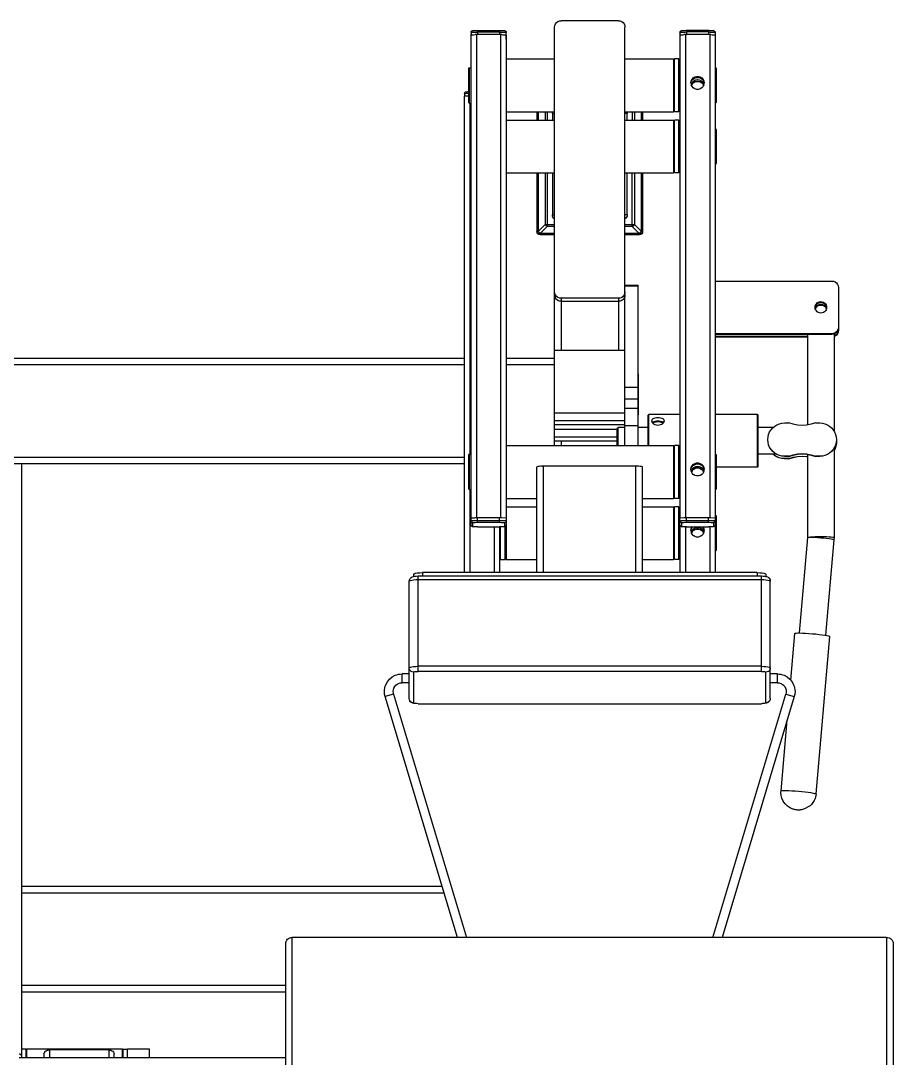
# Model space of a CAD drawing. Header units: millimetres. Extents: x 24547 to 62889, y 34568 to 56011.
# Drawn here: x 50189 to 50804, y 45287 to 46018 of the extents above; entities that cross this region are included whole.
import ezdxf

# ---------------------------------------------------------------- set-up
doc = ezdxf.new("R2010")
doc.units = ezdxf.units.MM

# ---------------------------------------------------------------- blocks, each defined once
blk = doc.blocks.new('A$C72363A16')
for points in [[(730.48, 930.94), (730.61, 931.9), (731, 932.84), (731.61, 933.62), (732.42, 934.24), (733.36, 934.61), (734.36, 934.74)], [(767.99, 934.74), (734.36, 934.74)], [(767.99, 934.74), (769, 934.61), (769.93, 934.24), (770.74, 933.62), (771.35, 932.84), (771.74, 931.9), (771.87, 930.94)], [(681.29, 926.35), (681.37, 926.4), (681.61, 926.46), (681.99, 926.51), (682.51, 926.54), (683.12, 926.56), (683.8, 926.59)], [(681.39, 927.86), (681.43, 928.12), (681.51, 928.33), (681.6, 928.49), (681.76, 928.64), (681.87, 928.75), (682.03, 928.83), (682.15, 928.88), (682.28, 928.9), (682.42, 928.96), (682.58, 928.98), (682.76, 928.98), (682.99, 929.01), (683.28, 929.04), (683.66, 929.06), (684.11, 929.09), (684.66, 929.09), (685.27, 929.09)], [(681.39, 927.86), (681.47, 927.92), (681.69, 927.97), (682.04, 928.02), (682.54, 928.05), (683.12, 928.1), (683.79, 928.12), (684.52, 928.12), (685.27, 928.12)], [(681.39, 927.86), (681.39, 926.43)], [(684.52, 926.59), (683.8, 926.59)], [(684.52, 926.59), (684.52, 642.73)], [(698.76, 926.59), (684.52, 926.59)], [(685.27, 929.09), (698.21, 929.09)], [(685.27, 929.09), (685.27, 926.59)], [(698.21, 928.12), (685.27, 928.12)], [(698.21, 929.09), (698.81, 929.09), (699.4, 929.09), (699.92, 929.06), (700.35, 929.04), (700.68, 929.01), (700.92, 928.98), (701.13, 928.93), (701.31, 928.88), (701.51, 928.8), (701.69, 928.7), (701.82, 928.57), (701.95, 928.38), (702.06, 928.12), (702.09, 927.86)], [(698.21, 929.09), (698.21, 926.59)], [(698.21, 928.12), (698.97, 928.12), (699.7, 928.12), (700.36, 928.1), (700.95, 928.05), (701.43, 928.02), (701.8, 927.97), (702.02, 927.92), (702.09, 927.86)], [(698.76, 926.59), (698.76, 642.73)], [(699.48, 926.59), (698.76, 926.59)], [(699.48, 926.59), (700.15, 926.56), (700.77, 926.54), (701.29, 926.51), (701.67, 926.46), (701.91, 926.4), (701.99, 926.35)], [(702.09, 923.96), (702.09, 927.86)], [(730.48, 685.18), (730.48, 930.94)], [(771.87, 685.18), (771.87, 930.94)], [(804.18, 927.86), (804.22, 928.15), (804.3, 928.36), (804.39, 928.49), (804.53, 928.64), (804.65, 928.75), (804.8, 928.83), (804.93, 928.88), (805.06, 928.93), (805.21, 928.96), (805.35, 928.98), (805.55, 929.01), (805.77, 929.04), (806.07, 929.04), (806.43, 929.06), (806.9, 929.09), (807.45, 929.09), (808.06, 929.11)], [(804.18, 927.86), (804.26, 927.92), (804.48, 927.97), (804.83, 928.02), (805.31, 928.07), (805.9, 928.1), (806.57, 928.12), (807.3, 928.12), (808.06, 928.15)], [(804.18, 927.86), (804.18, 926.35)], [(804.18, 926.35), (804.26, 926.4), (804.49, 926.46), (804.88, 926.51), (805.39, 926.54), (806, 926.56), (806.69, 926.59)], [(807.41, 926.59), (806.69, 926.59)], [(807.41, 926.59), (807.41, 642.73)], [(821.64, 926.59), (807.41, 926.59)], [(808.06, 929.11), (820.99, 929.11)], [(808.06, 929.11), (808.06, 926.59)], [(820.99, 928.15), (808.06, 928.15)], [(820.99, 929.11), (820.99, 926.59)], [(820.99, 929.11), (821.6, 929.09), (822.19, 929.09), (822.71, 929.06), (823.14, 929.04), (823.46, 929.01), (823.71, 928.98), (823.92, 928.93), (824.1, 928.9), (824.3, 928.8), (824.46, 928.7), (824.61, 928.57), (824.74, 928.38), (824.84, 928.12), (824.87, 927.86)], [(820.99, 928.15), (821.76, 928.12), (822.47, 928.12), (823.15, 928.1), (823.74, 928.07), (824.22, 928.02), (824.58, 927.97), (824.8, 927.92), (824.87, 927.86)], [(821.64, 926.59), (820.99, 926.59)], [(821.64, 926.59), (821.64, 642.73)], [(822.36, 926.59), (821.64, 926.59)], [(822.36, 926.59), (823.05, 926.56), (823.66, 926.54), (824.17, 926.51), (824.56, 926.46), (824.79, 926.4), (824.87, 926.35)], [(824.87, 927.86), (824.87, 926.35)], [(681.29, 926.35), (681.29, 640.1)], [(702.09, 926.33), (701.96, 926.38)], [(701.99, 926.35), (701.99, 642.5)], [(701.99, 923.9), (702.09, 923.96)], [(804.18, 926.35), (804.18, 642.5)], [(824.87, 926.35), (824.87, 642.5)], [(702.02, 912.29), (730.48, 912.29)], [(771.87, 912.29), (800.32, 912.29)], [(800.32, 912.29), (800.32, 881.25)], [(800.32, 912.29), (800.97, 911.64)], [(800.97, 881.25), (800.97, 912.29)], [(803.55, 912.29), (800.97, 912.29)], [(803.55, 881.25), (803.55, 912.29)], [(680.01, 906.8), (680.32, 907.11)], [(680.01, 906.8), (680.01, 886.74)], [(680.32, 907.11), (680.32, 886.43)], [(680.32, 907.11), (681.29, 907.11)], [(803.55, 907.11), (804.18, 907.11)], [(824.87, 907.11), (825.21, 907.11)], [(825.21, 907.11), (825.21, 886.43)], [(825.21, 907.11), (825.52, 906.8)], [(825.52, 906.8), (825.52, 886.74)], [(810.65, 898.2), (810.81, 899.3), (811.26, 900.29), (811.99, 901.12), (812.92, 901.72), (813.97, 902.03), (815.08, 902.03), (816.13, 901.72), (817.07, 901.12), (817.78, 900.29), (818.24, 899.3), (818.41, 898.2)], [(810.65, 898.2), (810.81, 897.11)], [(811.21, 898.36), (810.75, 897.47)], [(810.78, 898.96), (811.21, 899.76), (811.85, 900.47), (812.65, 901.01), (813.58, 901.35), (814.53, 901.46)], [(810.81, 899.11), (811.26, 900.13), (811.99, 900.96), (812.92, 901.56), (813.97, 901.87), (815.08, 901.87), (816.13, 901.56), (817.07, 900.96), (817.78, 900.13), (818.24, 899.11)], [(818.24, 897.11), (817.78, 896.12), (817.07, 895.29), (816.13, 894.69), (815.08, 894.37), (813.97, 894.37), (812.92, 894.69), (811.99, 895.29), (811.26, 896.12), (810.81, 897.11)], [(811.26, 897.58), (810.92, 896.85)], [(811.3, 897.45), (810.96, 896.77)], [(811.85, 899.09), (811.21, 898.36)], [(811.3, 897.63), (811.99, 898.41), (812.92, 899.01), (813.97, 899.32), (815.08, 899.32), (816.13, 899.01), (817.07, 898.41), (817.75, 897.63)], [(811.3, 897.45), (811.99, 898.25), (812.92, 898.83), (813.97, 899.14), (815.08, 899.14), (816.13, 898.83), (817.07, 898.25), (817.75, 897.45)], [(811.85, 899.09), (812.65, 899.66), (813.58, 900), (814.53, 900.13)], [(814.53, 901.46), (815.48, 901.35), (816.4, 901.01), (817.2, 900.47), (817.85, 899.74), (818.28, 898.93)], [(814.53, 900.13), (815.48, 900), (816.4, 899.66), (817.21, 899.09), (817.85, 898.33), (818.29, 897.47)], [(818.08, 896.77), (817.75, 897.45)], [(818.12, 896.85), (817.78, 897.58)], [(818.24, 897.11), (818.41, 898.2)], [(677.46, 890.44), (677.54, 890.47), (677.78, 890.52), (678.16, 890.57), (678.68, 890.6), (679.3, 890.62), (679.97, 890.65)], [(677.46, 890.44), (677.46, 610.49)], [(677.56, 891.93), (677.6, 892.19), (677.68, 892.42), (677.77, 892.55), (677.93, 892.71), (678.05, 892.81), (678.2, 892.89), (678.32, 892.94), (678.45, 892.99), (678.59, 893.02), (678.75, 893.05), (678.93, 893.07), (679.17, 893.07), (679.45, 893.1), (679.83, 893.12), (680.01, 893.12)], [(677.56, 891.93), (677.64, 891.98), (677.86, 892.03), (678.21, 892.08), (678.71, 892.11), (679.3, 892.16), (679.96, 892.19), (680.01, 892.19)], [(677.56, 891.93), (677.56, 890.49)], [(680.01, 886.72), (680.3, 886.43)], [(680.32, 886.4), (681.29, 886.4)], [(680.69, 886.4), (680.69, 680.03)], [(803.55, 886.4), (804.18, 886.4)], [(824.87, 886.4), (825.21, 886.4)], [(825.22, 886.43), (825.52, 886.72)], [(702.02, 881.25), (730.48, 881.25)], [(720.14, 881.25), (720.14, 876.35)], [(720.86, 881.25), (720.86, 876.35)], [(721.07, 876.35), (721.07, 881.25)], [(725, 881.25), (725, 876.35)], [(726.21, 881.25), (726.21, 876.35)], [(729.19, 880.16), (729.25, 880.72), (729.43, 881.25)], [(729.19, 880.16), (730.48, 880.16)], [(729.19, 880.16), (729.19, 876.35)], [(771.87, 881.25), (800.32, 881.25)], [(773.16, 880.16), (771.87, 880.16)], [(772.93, 881.25), (773.1, 880.72), (773.16, 880.16)], [(773.16, 876.35), (773.16, 880.16)], [(776.14, 881.25), (776.14, 876.35)], [(777.36, 881.25), (777.36, 876.35)], [(781.29, 881.25), (781.29, 876.35)], [(781.5, 881.25), (781.5, 876.35)], [(782.23, 881.25), (782.23, 876.35)], [(800.32, 881.25), (800.97, 881.87)], [(803.55, 881.25), (800.97, 881.25)], [(702.02, 876.35), (730.48, 876.35)], [(771.87, 876.35), (800.32, 876.35)], [(800.32, 876.35), (800.32, 845.31)], [(800.32, 876.35), (800.97, 875.7)], [(800.97, 845.31), (800.97, 876.35)], [(803.55, 876.35), (800.97, 876.35)], [(803.55, 845.31), (803.55, 876.35)], [(803.55, 871.17), (804.18, 871.17)], [(824.87, 871.17), (825.21, 871.17)], [(825.21, 871.17), (825.52, 870.86)], [(825.21, 871.17), (825.21, 850.49)], [(825.52, 870.86), (825.52, 850.81)], [(803.55, 850.47), (804.18, 850.47)], [(824.87, 850.47), (825.21, 850.47)], [(825.22, 850.49), (825.52, 850.78)], [(702.02, 845.31), (730.48, 845.31)], [(720.14, 845.31), (720.14, 810.88)], [(720.86, 845.31), (720.86, 810.88)], [(721.07, 811.17), (721.07, 845.31)], [(725, 845.31), (725, 815.1)], [(726.21, 845.31), (726.21, 813.88)], [(729.19, 845.31), (729.19, 820.68)], [(771.87, 845.31), (800.32, 845.31)], [(773.16, 820.68), (773.16, 845.31)], [(776.14, 813.88), (776.14, 845.31)], [(777.36, 845.31), (777.36, 815.1)], [(781.29, 845.31), (781.29, 811.17)], [(781.5, 845.31), (781.5, 810.88)], [(782.23, 845.31), (782.23, 810.88)], [(800.32, 845.31), (800.97, 845.94)], [(803.55, 845.31), (800.97, 845.31)], [(730.48, 818.44), (729.94, 818.84), (729.54, 819.37), (729.28, 819.99), (729.19, 820.68)], [(729.19, 820.68), (730.48, 820.68)], [(773.16, 820.68), (773.07, 819.99), (772.82, 819.37), (772.41, 818.84), (771.87, 818.44)], [(773.16, 820.68), (771.87, 820.68)], [(721.99, 809.04), (721.27, 809.18), (720.68, 809.58), (720.28, 810.17), (720.13, 810.88)], [(720.14, 810.88), (720.13, 810.88)], [(720.14, 810.88), (720.86, 810.88)], [(721.99, 809.74), (721.55, 809.83), (721.19, 810.08), (720.95, 810.44), (720.86, 810.88)], [(725, 815.1), (721.07, 811.17)], [(722.28, 809.95), (721.89, 810.02), (721.55, 810.18), (721.29, 810.44), (721.13, 810.78), (721.07, 811.17)], [(726.21, 813.88), (722.28, 809.95)], [(725, 815.1), (730.48, 815.1)], [(726.21, 813.88), (725.86, 813.98), (725.55, 814.17), (725.27, 814.43), (725.09, 814.76), (725, 815.1)], [(730.48, 813.88), (726.21, 813.88)], [(771.87, 815.1), (777.36, 815.1)], [(776.14, 813.88), (771.87, 813.88)], [(777.36, 815.1), (777.33, 814.92), (777.26, 814.76), (777.19, 814.58), (777.08, 814.43), (776.95, 814.3), (776.81, 814.17), (776.65, 814.06), (776.5, 813.98), (776.31, 813.93), (776.14, 813.88)], [(780.08, 809.95), (776.14, 813.88)], [(781.29, 811.17), (777.36, 815.1)], [(781.29, 811.17), (781.22, 810.78), (781.05, 810.44), (780.79, 810.18), (780.47, 810.02), (780.08, 809.95)], [(781.5, 810.88), (781.41, 810.44), (781.16, 810.08), (780.8, 809.83), (780.35, 809.74)], [(782.23, 810.88), (782.08, 810.17), (781.68, 809.58), (781.08, 809.18), (780.35, 809.04)], [(781.5, 810.88), (782.23, 810.88)], [(730.48, 809.74), (721.99, 809.74)], [(721.99, 809.04), (721.99, 809.74)], [(730.48, 809.04), (721.99, 809.04)], [(722.28, 809.95), (730.48, 809.95)], [(771.87, 809.95), (780.08, 809.95)], [(780.35, 809.74), (771.87, 809.74)], [(780.35, 809.04), (771.87, 809.04)], [(780.35, 809.04), (780.35, 809.74)], [(824.87, 781.82), (893.41, 781.82)], [(893.41, 781.82), (894.43, 781.69), (895.36, 781.3), (896.17, 780.68), (896.78, 779.87), (897.17, 778.93), (897.3, 777.94)], [(734.36, 771.69), (733.36, 771.82), (732.42, 772.21), (731.61, 772.81), (731, 773.62), (730.61, 774.53), (730.48, 775.52)], [(771.87, 775.52), (771.74, 774.53), (771.35, 773.62), (770.74, 772.81), (769.93, 772.21), (769, 771.82), (767.99, 771.69)], [(771.87, 779.3), (779.63, 779.3)], [(771.87, 778.93), (779.63, 778.93)], [(779.63, 685.18), (779.63, 779.3)], [(897.3, 777.94), (897.3, 754.74)], [(730.61, 772.79), (730.48, 773.7)], [(730.68, 772.6), (730.61, 772.79)], [(734.36, 769.9), (733.36, 770.03), (732.42, 770.42), (731.61, 771.01), (731, 771.82), (730.61, 772.73)], [(731.08, 771.72), (730.97, 771.87)], [(731.69, 770.96), (731.56, 771.09)], [(734.37, 769.87), (733.5, 769.97), (732.68, 770.26), (732.38, 770.44)], [(767.99, 771.69), (734.36, 771.69)], [(734.36, 771.69), (734.37, 741.12)], [(767.98, 769.87), (734.37, 769.87)], [(767.99, 771.69), (767.98, 741.12)], [(769.67, 770.26), (768.84, 769.97), (767.98, 769.87)], [(771.87, 773.72), (771.74, 772.73), (771.35, 771.82), (770.74, 771.01), (769.93, 770.42), (769, 770.03), (767.99, 769.9)], [(769.97, 770.44), (769.67, 770.26)], [(770.79, 771.09), (770.66, 770.96)], [(771.38, 771.87), (771.26, 771.72)], [(771.74, 772.79), (771.68, 772.6)], [(883.58, 766.15), (883.64, 767.08), (883.9, 767.81), (884.31, 768.44), (884.84, 768.98), (885.48, 769.37), (886.21, 769.63), (886.96, 769.71), (887.71, 769.63), (888.44, 769.37), (889.07, 768.98), (889.61, 768.44), (890.01, 767.81), (890.27, 767.08), (890.32, 766.15)], [(883.59, 766.04), (883.72, 766.87), (884.2, 767.84), (884.96, 768.62), (885.91, 769.09), (886.95, 769.27), (887.99, 769.11), (888.94, 768.62), (889.7, 767.84), (890.19, 766.87), (890.32, 766.04)], [(883.64, 766.72), (883.9, 767.45), (884.31, 768.1), (884.84, 768.62), (885.48, 769.04), (886.21, 769.27), (886.96, 769.37), (887.71, 769.27), (888.44, 769.04), (889.07, 768.62), (889.61, 768.1), (890.01, 767.45), (890.27, 766.72)], [(883.9, 766.17), (884.31, 766.82), (884.84, 767.37), (885.48, 767.76), (886.21, 768.02), (886.96, 768.1), (887.71, 768.02), (888.44, 767.76), (889.07, 767.37), (889.61, 766.82), (890.01, 766.17)], [(884.2, 766.82), (884.96, 767.55), (885.91, 768.02), (886.95, 768.18), (887.99, 768.02), (888.94, 767.55), (889.7, 766.82)], [(890.35, 766.33), (890.27, 765.57), (890.01, 764.87), (889.61, 764.22), (889.07, 763.7), (888.44, 763.28), (887.71, 763.05), (886.96, 762.94), (886.21, 763.05), (885.48, 763.28), (884.84, 763.7), (884.31, 764.22), (883.9, 764.87), (883.64, 765.57), (883.57, 766.33)], [(883.9, 766.17), (883.67, 765.52)], [(883.72, 765.89), (883.67, 765.52)], [(884.2, 766.82), (883.72, 765.89)], [(883.9, 765.83), (883.74, 765.34)], [(883.9, 765.83), (884.31, 766.46), (884.84, 767.01), (885.48, 767.4), (886.21, 767.66), (886.96, 767.73), (887.71, 767.66), (888.44, 767.4), (889.07, 767.01), (889.61, 766.46), (890.01, 765.83)], [(890.19, 765.89), (889.7, 766.82)], [(890.25, 765.52), (890.01, 766.17)], [(890.18, 765.34), (890.01, 765.83)], [(890.25, 765.52), (890.19, 765.89)], [(893.41, 750.86), (824.87, 750.86)], [(893.41, 750.49), (824.87, 750.49)], [(879.19, 750.49), (879.19, 697.27)], [(897.17, 753.72), (896.78, 752.79), (896.17, 751.98), (895.36, 751.38), (894.43, 750.99), (893.41, 750.86)], [(897.17, 753.36), (896.78, 752.42), (896.17, 751.64), (895.36, 751.01), (894.43, 750.62), (893.41, 750.49)], [(893.41, 750.86), (893.41, 750.49)], [(897.17, 752.11), (896.78, 751.17), (896.17, 750.36), (895.36, 749.74), (894.73, 749.48)], [(897.17, 751.74), (896.78, 750.81), (896.17, 750), (895.36, 749.37), (894.73, 749.11)], [(894.73, 750.75), (894.73, 693.7)], [(897.3, 754.74), (897.17, 753.36)], [(897.3, 753.1), (897.17, 751.74)], [(897.3, 754.37), (897.3, 753.1)], [(879.19, 749.22), (824.87, 749.22)], [(879.19, 748.88), (824.87, 748.88)], [(730.48, 741.12), (771.87, 741.12)], [(225.22, 732.71), (677.46, 732.71)], [(253.05, 736.59), (677.46, 736.59)], [(701.99, 736.59), (730.48, 736.59)], [(701.99, 732.71), (730.48, 732.71)], [(779.84, 727.21), (779.63, 727.21)], [(779.84, 726.43), (779.63, 726.43)], [(779.84, 703.15), (779.84, 727.21)], [(771.87, 719.43), (779.63, 719.43)], [(779.63, 716.93), (779.84, 716.93)], [(779.63, 715.21), (779.84, 715.21)], [(771.87, 712.68), (779.63, 712.68)], [(771.87, 707.16), (779.63, 707.16)], [(771.87, 704.19), (730.48, 704.19)], [(779.63, 703.15), (779.84, 703.15)], [(785.83, 703.44), (785.43, 703.05)], [(785.43, 685.18), (785.43, 703.05)], [(804.18, 703.44), (785.83, 703.44)], [(785.83, 685.18), (785.83, 703.44)], [(787.68, 699.63), (787.77, 700.13), (788.03, 700.6), (788.46, 700.99), (789.01, 701.28), (789.69, 701.48), (790.45, 701.61), (791.24, 701.67)], [(791.24, 701.67), (792.03, 701.61), (792.78, 701.48), (793.46, 701.28), (794.02, 700.99), (794.44, 700.6), (794.71, 700.13), (794.8, 699.63)], [(849.69, 703.44), (824.87, 703.44)], [(849.69, 672.4), (849.69, 703.44)], [(850.09, 703.05), (849.69, 703.44)], [(850.09, 672.81), (850.09, 703.05)], [(771.87, 699.69), (730.48, 699.69)], [(771.87, 697.4), (730.48, 697.4)], [(767.32, 695.05), (767.37, 695.29), (767.5, 695.49), (767.71, 695.63), (767.95, 695.68)], [(767.32, 685.18), (767.32, 695)], [(771.87, 695.68), (767.95, 695.68)], [(767.95, 685.18), (767.95, 695.68)], [(771.87, 696.93), (779.63, 696.93)], [(785.43, 695.68), (779.63, 695.68)], [(788.03, 698.57), (787.77, 699.11), (787.68, 699.63)], [(788.02, 698.59), (788.03, 698.65), (788.46, 699.01), (789.01, 699.3), (789.69, 699.48), (790.45, 699.61), (791.24, 699.63)], [(791.24, 697.01), (790.45, 697.06), (789.69, 697.29), (789.01, 697.63), (788.46, 698.05), (788.03, 698.57)], [(788.53, 697.99), (788.54, 698.02), (788.7, 698.36), (788.94, 698.62), (789.3, 698.85), (789.73, 699.04), (790.21, 699.17), (790.71, 699.24), (791.24, 699.27)], [(791.24, 699.63), (792.03, 699.61), (792.78, 699.48), (793.46, 699.3), (794.02, 699.01), (794.44, 698.65), (794.46, 698.59)], [(791.24, 699.27), (791.76, 699.24), (792.26, 699.17), (792.75, 699.04), (793.18, 698.85), (793.53, 698.62), (793.79, 698.36), (793.94, 698.02), (793.94, 697.99)], [(794.44, 698.57), (794.02, 698.05), (793.46, 697.63), (792.78, 697.29), (792.03, 697.06), (791.24, 697.01)], [(794.8, 699.63), (794.71, 699.11), (794.46, 698.59)], [(858.75, 695.68), (850.09, 695.68)], [(855.79, 688.7), (855.92, 690.23), (856.27, 691.72), (856.86, 693.15), (857.67, 694.45), (858.67, 695.62), (859.84, 696.61), (861.16, 697.42), (862.58, 698.02), (864.07, 698.36), (865.61, 698.49)], [(865.61, 698.49), (868.2, 698.49)], [(883.72, 698.49), (881.21, 697.66), (878.61, 697.16), (875.96, 696.98), (873.32, 697.16), (870.71, 697.66), (868.2, 698.49)], [(883.72, 698.49), (886.31, 698.49)], [(886.31, 698.49), (887.85, 698.36), (889.35, 698.02), (890.77, 697.42), (892.08, 696.61), (893.25, 695.62), (894.26, 694.45), (895.06, 693.15), (895.65, 691.72), (896.01, 690.23), (896.13, 688.7)], [(767.32, 694.63), (730.48, 694.63)], [(767.32, 690.13), (730.48, 690.13)], [(702.02, 685.18), (800.32, 685.18)], [(767.32, 687.81), (730.48, 687.81)], [(734.37, 687.81), (734.37, 685.18)], [(800.32, 685.18), (800.32, 654.14)], [(800.32, 685.18), (800.97, 684.56)], [(800.97, 654.14), (800.97, 685.18)], [(803.55, 685.18), (800.97, 685.18)], [(803.55, 654.14), (803.55, 685.18)], [(855.92, 687.03), (855.79, 688.7)], [(856.27, 685.52), (855.92, 687.16)], [(856.86, 684.11), (856.27, 685.68)], [(857.67, 682.81), (856.86, 684.24)], [(865.61, 678.91), (864.07, 679.01), (862.58, 679.37), (861.16, 679.97), (859.84, 680.78), (858.67, 681.77), (857.67, 682.94)], [(865.61, 678.78), (864.07, 678.88), (862.58, 679.24), (861.16, 679.84), (859.84, 680.62), (858.67, 681.64), (857.67, 682.81)], [(894.26, 682.94), (893.25, 681.77), (892.08, 680.78), (890.77, 679.97), (889.35, 679.37), (887.85, 679.01), (886.31, 678.91)], [(894.26, 682.81), (893.25, 681.64), (892.08, 680.62), (890.77, 679.84), (889.35, 679.24), (887.85, 678.88), (886.31, 678.78)], [(895.06, 684.24), (894.26, 682.81)], [(894.73, 683.57), (894.73, 631.15)], [(895.3, 683.36), (894.73, 682.13)], [(895.65, 685.68), (895.06, 684.11)], [(895.83, 684.9), (895.3, 683.23)], [(896.01, 687.16), (895.65, 685.52)], [(896.09, 686.48), (895.83, 684.77)], [(896.13, 688.7), (896.01, 687.03)], [(896.09, 688.12), (896.13, 687.29)], [(896.13, 687.29), (896.09, 686.35)], [(225.22, 678.39), (677.46, 678.39)], [(680.01, 679.71), (680.32, 680.03)], [(680.01, 679.71), (680.01, 659.66)], [(680.32, 680.03), (680.32, 659.35)], [(680.32, 680.03), (681.29, 680.03)], [(803.55, 680.03), (804.18, 680.03)], [(824.87, 680.03), (825.21, 680.03)], [(825.21, 680.03), (825.21, 659.35)], [(825.21, 680.03), (825.52, 679.71)], [(825.52, 679.71), (825.52, 659.66)], [(860.61, 680.16), (850.09, 680.16)], [(865.61, 677.37), (864, 677.5), (862.43, 677.89), (860.95, 678.54), (859.58, 679.43), (858.79, 680.16)], [(865.61, 677.5), (864, 677.63), (862.43, 678.02), (860.95, 678.67), (859.58, 679.56), (858.93, 680.16)], [(868.2, 678.91), (865.61, 678.91)], [(865.61, 678.91), (865.61, 678.78)], [(868.2, 678.78), (865.61, 678.78)], [(868.2, 677.5), (865.61, 677.5)], [(865.61, 677.37), (865.61, 677.5)], [(868.2, 677.37), (865.61, 677.37)], [(868.2, 678.91), (870.71, 679.74), (873.32, 680.23), (875.96, 680.42), (878.61, 680.23), (881.21, 679.74), (883.72, 678.91)], [(868.2, 678.78), (870.71, 679.61), (873.32, 680.1), (875.96, 680.26), (878.61, 680.1), (881.21, 679.61), (883.72, 678.78)], [(868.2, 677.5), (870.71, 678.33), (873.32, 678.83), (875.96, 679.01), (878.61, 678.83), (879.19, 678.72)], [(868.2, 678.78), (868.2, 678.91)], [(868.2, 677.37), (870.71, 678.2), (873.32, 678.7), (875.96, 678.88), (878.61, 678.7), (879.19, 678.59)], [(868.2, 677.37), (868.2, 677.5)], [(875.32, 680.16), (874.33, 680.16)], [(875.39, 680.23), (875.32, 680.18)], [(879.19, 680), (879.19, 631.15)], [(886.31, 678.91), (883.72, 678.91)], [(883.72, 678.78), (883.72, 678.91)], [(886.31, 678.78), (883.72, 678.78)], [(886.31, 678.91), (886.31, 678.78)], [(677.46, 674.51), (253.15, 674.51)], [(417.47, 330.45), (417.47, 674.51)], [(720.12, 672.6), (720.21, 672.76), (720.51, 672.89), (720.96, 673.02), (721.57, 673.12), (722.32, 673.2), (723.14, 673.25), (724.01, 673.28)], [(720.12, 610.49), (720.12, 672.6)], [(724.01, 673.28), (778.31, 673.28)], [(724.01, 610.49), (724.01, 673.28)], [(778.31, 610.49), (778.31, 673.28)], [(778.31, 673.28), (779.18, 673.25), (780, 673.2), (780.74, 673.12), (781.35, 673.02), (781.81, 672.89), (782.09, 672.76), (782.2, 672.6)], [(782.2, 610.49), (782.2, 672.6)], [(810.65, 671.12), (810.81, 672.21), (811.26, 673.2), (811.99, 674.04), (812.92, 674.63), (813.97, 674.95), (815.08, 674.95), (816.13, 674.63), (817.07, 674.04), (817.78, 673.2), (818.24, 672.21), (818.41, 671.12)], [(810.65, 671.12), (810.81, 670.03)], [(810.75, 670.39), (811.21, 671.25), (811.85, 672.01), (812.65, 672.55), (813.58, 672.92), (814.53, 673.02)], [(810.78, 671.85), (811.21, 672.66), (811.85, 673.36), (812.65, 673.91), (813.58, 674.24), (814.53, 674.35)], [(810.81, 672.03), (811.26, 673.05), (811.99, 673.85), (812.92, 674.45), (813.97, 674.77), (815.08, 674.77), (816.13, 674.45), (817.07, 673.85), (817.78, 673.05), (818.24, 672.03)], [(811.26, 670.49), (810.92, 669.77)], [(811.3, 670.55), (811.99, 671.33), (812.92, 671.93), (813.97, 672.24), (815.08, 672.24), (816.13, 671.93), (817.07, 671.33), (817.75, 670.55)], [(811.3, 670.36), (811.99, 671.15), (812.92, 671.74), (813.97, 672.06), (815.08, 672.06), (816.13, 671.74), (817.07, 671.15), (817.75, 670.36)], [(814.53, 674.35), (815.48, 674.24), (816.4, 673.91), (817.2, 673.36), (817.85, 672.66), (818.28, 671.85)], [(814.53, 673.02), (815.48, 672.92), (816.4, 672.55), (817.21, 671.98), (817.85, 671.25)], [(818.12, 669.77), (817.78, 670.49)], [(818.29, 670.36), (817.85, 671.25)], [(818.24, 670.03), (818.41, 671.12)], [(849.69, 672.4), (825.52, 672.4)], [(850.09, 672.81), (849.69, 672.4)], [(818.24, 670.03), (817.78, 669.01), (817.07, 668.18), (816.13, 667.6), (815.08, 667.29), (813.97, 667.29), (812.92, 667.6), (811.99, 668.18), (811.26, 669.01), (810.81, 670.03)], [(811.3, 670.36), (810.96, 669.66)], [(818.08, 669.66), (817.75, 670.36)], [(680.01, 659.63), (680.3, 659.32)], [(680.32, 659.32), (681.29, 659.32)], [(680.69, 659.32), (680.69, 610.49)], [(803.55, 659.32), (804.18, 659.32)], [(824.87, 659.32), (825.21, 659.32)], [(825.22, 659.32), (825.52, 659.63)], [(702.02, 654.14), (720.12, 654.14)], [(782.2, 654.14), (800.32, 654.14)], [(800.32, 654.14), (800.97, 654.79)], [(803.55, 654.14), (800.97, 654.14)], [(702.02, 649.24), (720.12, 649.24)], [(782.2, 649.24), (800.32, 649.24)], [(800.32, 649.24), (800.32, 618.2)], [(800.32, 649.24), (800.97, 648.62)], [(800.97, 618.2), (800.97, 649.24)], [(803.55, 649.24), (800.97, 649.24)], [(803.55, 618.2), (803.55, 649.24)], [(681.61, 642.6), (681.29, 642.5)], [(681.29, 640.1), (681.39, 640.05)], [(681.39, 642.45), (681.5, 642.5), (681.78, 642.58), (682.24, 642.63), (682.85, 642.66), (683.59, 642.68)], [(681.39, 638.57), (681.39, 642.45)], [(681.39, 640.91), (681.47, 640.96), (681.69, 641.01), (682.04, 641.04), (682.54, 641.09), (683.12, 641.12), (683.79, 641.15), (684.52, 641.17), (685.27, 641.17)], [(682.43, 639.87), (682.16, 639.9), (681.91, 640), (681.69, 640.18), (681.53, 640.39), (681.43, 640.62), (681.39, 640.91)], [(683.8, 642.73), (681.61, 642.6)], [(682.43, 639.87), (683.7, 640.03)], [(683.7, 640.03), (683.77, 640.03)], [(683.77, 640.03), (685.27, 640.08)], [(684.52, 642.73), (683.8, 642.73)], [(698.76, 642.73), (684.52, 642.73)], [(685.27, 640.08), (685.27, 642.73)], [(685.27, 641.17), (698.21, 641.17)], [(685.27, 640.08), (698.21, 640.08)], [(698.21, 640.08), (698.21, 642.73)], [(698.21, 641.17), (698.97, 641.17), (699.7, 641.15), (700.36, 641.12), (700.95, 641.09), (701.43, 641.04), (701.8, 641.01), (702.02, 640.96), (702.09, 640.91)], [(698.21, 640.08), (699.3, 640.05)], [(699.48, 642.73), (698.76, 642.73)], [(699.3, 640.05), (699.79, 640.03)], [(701.91, 642.55), (699.48, 642.73)], [(699.79, 640.03), (701.05, 639.87)], [(701.05, 639.87), (701.78, 640.18)], [(701.78, 640.18), (701.95, 640.39)], [(701.95, 640.39), (702.09, 640.91)], [(701.99, 642.5), (702.09, 642.45)], [(702.09, 642.45), (702.09, 638.57)], [(803.55, 644.09), (804.18, 644.09)], [(804.49, 642.6), (804.18, 642.5)], [(804.18, 642.45), (804.27, 642.53)], [(804.18, 638.57), (804.18, 642.45)], [(804.18, 640.91), (804.26, 640.96), (804.48, 641.01), (804.83, 641.07), (805.31, 641.09), (805.9, 641.15), (806.57, 641.17), (807.3, 641.17), (808.06, 641.17)], [(804.31, 640.39), (804.18, 640.91)], [(805.21, 639.87), (804.95, 639.92), (804.7, 640.03), (804.48, 640.18), (804.31, 640.39)], [(806.69, 642.73), (804.49, 642.6)], [(805.21, 639.87), (806.47, 640.05)], [(806.47, 640.05), (808.06, 640.08)], [(807.41, 642.73), (806.69, 642.73)], [(821.64, 642.73), (807.41, 642.73)], [(807.41, 642.73), (808.06, 642.73)], [(808.06, 640.08), (808.06, 642.73)], [(808.06, 641.17), (820.99, 641.17)], [(808.06, 640.08), (820.99, 640.08)], [(820.99, 640.08), (820.99, 642.73)], [(820.99, 641.17), (821.76, 641.17), (822.47, 641.17), (823.15, 641.15), (823.74, 641.09), (824.22, 641.07), (824.58, 641.01), (824.8, 640.96), (824.87, 640.91)], [(820.99, 640.08), (822.58, 640.05)], [(822.36, 642.73), (821.64, 642.73)], [(824.56, 642.6), (822.36, 642.73)], [(822.58, 640.05), (823.84, 639.87)], [(824.74, 640.39), (824.57, 640.18), (824.36, 640.03), (824.1, 639.92), (823.84, 639.87)], [(824.87, 642.5), (824.56, 642.6)], [(824.74, 640.39), (824.87, 640.91)], [(824.87, 644.09), (825.21, 644.09)], [(824.87, 642.45), (824.87, 638.57)], [(825.21, 644.09), (825.52, 643.78)], [(825.21, 644.09), (825.21, 623.41)], [(825.52, 643.78), (825.52, 623.72)], [(682.42, 637.47), (682.28, 637.5), (682.15, 637.53), (682.03, 637.58), (681.87, 637.68), (681.76, 637.76), (681.6, 637.92), (681.51, 638.07), (681.43, 638.28), (681.39, 638.57)], [(682.43, 637.53), (682.16, 637.55), (681.91, 637.66), (681.69, 637.84), (681.53, 638.05), (681.43, 638.28)], [(685.27, 637.32), (682.42, 637.47)], [(682.43, 637.53), (682.43, 639.87)], [(685.27, 637.32), (684.73, 637.32), (684.18, 637.34), (683.7, 637.37), (683.27, 637.4), (682.9, 637.42), (682.64, 637.45), (682.49, 637.47), (682.43, 637.53)], [(685.27, 637.32), (698.21, 637.32)], [(694.93, 637.32), (694.93, 610.49)], [(698.16, 637.32), (698.16, 610.49)], [(701.05, 637.53), (701, 637.47), (700.83, 637.45), (700.57, 637.42), (700.22, 637.4), (699.79, 637.37), (699.3, 637.34), (698.76, 637.32), (698.21, 637.32)], [(701.07, 637.47), (698.21, 637.32)], [(698.77, 618.2), (698.77, 637.32)], [(701.05, 639.87), (701.05, 637.53)], [(702.06, 638.28), (701.95, 638.05), (701.78, 637.84), (701.57, 637.66), (701.33, 637.55), (701.05, 637.53)], [(701.51, 637.6), (701.31, 637.53), (701.13, 637.47)], [(701.37, 618.2), (701.37, 637.55)], [(702.09, 638.57), (702.06, 638.28), (701.95, 638.05), (701.82, 637.86), (701.69, 637.73), (701.51, 637.6)], [(702.02, 638.18), (702.02, 618.2)], [(804.18, 638.57), (804.18, 610.49)], [(805.21, 637.47), (805.06, 637.5), (804.93, 637.55), (804.8, 637.6), (804.65, 637.68), (804.53, 637.79), (804.39, 637.94), (804.3, 638.07), (804.22, 638.28), (804.18, 638.57)], [(805.21, 637.53), (804.95, 637.58), (804.7, 637.66), (804.48, 637.84), (804.31, 638.05), (804.22, 638.31)], [(805.21, 637.53), (805.21, 639.87)], [(808.06, 637.34), (807.5, 637.34), (806.96, 637.34), (806.47, 637.37), (806.05, 637.4), (805.69, 637.42), (805.43, 637.45), (805.27, 637.5), (805.21, 637.53)], [(808.06, 637.34), (805.21, 637.47)], [(807.41, 637.34), (807.41, 610.49)], [(808.06, 637.34), (820.99, 637.34)], [(810.65, 635.18), (810.81, 636.28), (811.26, 637.27), (811.31, 637.34)], [(810.65, 635.18), (810.81, 634.09)], [(811.21, 635.31), (810.75, 634.45)], [(810.78, 635.91), (811.21, 636.72), (811.76, 637.34)], [(810.81, 636.09), (811.26, 637.11), (811.46, 637.34)], [(818.24, 634.09), (817.78, 633.1), (817.07, 632.27), (816.13, 631.67), (815.08, 631.35), (813.97, 631.35), (812.92, 631.67), (811.99, 632.27), (811.26, 633.1), (810.81, 634.09)], [(811.26, 634.56), (810.92, 633.83)], [(811.3, 634.43), (810.96, 633.72)], [(811.21, 635.31), (811.85, 636.07), (812.65, 636.61), (813.58, 636.98), (814.53, 637.11)], [(811.3, 634.61), (811.99, 635.39), (812.92, 635.99), (813.97, 636.3), (815.08, 636.3), (816.13, 635.99), (817.07, 635.39), (817.75, 634.61)], [(811.3, 634.43), (811.99, 635.21), (812.92, 635.81), (813.97, 636.12), (815.08, 636.12), (816.13, 635.81), (817.07, 635.21), (817.75, 634.43)], [(814.53, 637.11), (815.48, 636.98), (816.4, 636.61), (817.21, 636.04), (817.85, 635.31), (818.29, 634.45)], [(817.3, 637.34), (817.85, 636.72), (818.28, 635.91)], [(817.59, 637.34), (817.78, 637.11), (818.24, 636.09)], [(817.73, 637.34), (817.78, 637.27), (818.24, 636.28), (818.41, 635.18)], [(818.08, 633.72), (817.75, 634.43)], [(818.12, 633.83), (817.78, 634.56)], [(818.24, 634.09), (818.41, 635.18)], [(823.84, 637.53), (823.79, 637.5), (823.62, 637.45), (823.36, 637.42), (823.01, 637.4), (822.58, 637.37), (822.08, 637.34), (821.55, 637.34), (820.99, 637.34)], [(823.84, 637.47), (820.99, 637.34)], [(821.64, 637.34), (821.64, 610.49)], [(823.84, 639.87), (823.84, 637.53)], [(824.84, 638.31), (824.74, 638.05), (824.57, 637.84), (824.36, 637.66), (824.1, 637.58), (823.84, 637.53)], [(824.87, 638.57), (824.84, 638.31), (824.74, 638.05), (824.61, 637.86), (824.46, 637.73), (824.3, 637.63), (824.1, 637.55), (823.92, 637.5)], [(824.87, 638.57), (824.87, 610.49)], [(879.19, 631.15), (874.28, 575.07)], [(879.19, 631.15), (879.39, 631.28), (879.96, 631.38)], [(879.39, 631.25), (879.19, 631.15)], [(879.39, 631.25), (880.9, 631.48), (882.12, 631.59), (883.59, 631.64), (885.23, 631.69), (886.96, 631.69), (888.68, 631.69), (890.32, 631.64), (891.8, 631.59), (893.02, 631.48), (893.94, 631.38), (894.52, 631.28), (894.73, 631.15)], [(879.96, 631.33), (880.88, 631.35), (882.11, 631.33), (883.58, 631.25), (885.21, 631.15), (886.93, 631.01), (888.64, 630.86), (890.28, 630.68), (891.76, 630.47), (892.97, 630.29), (893.89, 630.1), (894.46, 629.95), (894.66, 629.79)], [(894.66, 629.79), (889.74, 573.72)], [(894.73, 631.15), (894.66, 629.79)], [(698.16, 623.39), (698.77, 623.39)], [(803.55, 623.39), (804.18, 623.39)], [(824.87, 623.39), (825.21, 623.39)], [(825.22, 623.41), (825.52, 623.7)], [(698.77, 618.2), (701.37, 618.2)], [(701.37, 618.85), (702.02, 618.2)], [(702.02, 618.2), (720.12, 618.2)], [(782.2, 618.2), (800.32, 618.2)], [(800.32, 618.2), (800.97, 618.85)], [(803.55, 618.2), (800.97, 618.2)], [(647.68, 609.58), (647.93, 609.87), (648.67, 610.13), (649.82, 610.31), (651.26, 610.44), (652.85, 610.49)], [(647.68, 609.58), (647.68, 608.31)], [(849.46, 610.49), (652.85, 610.49)], [(652.85, 610.49), (652.85, 608.54)], [(849.46, 610.49), (851.05, 610.44), (852.5, 610.31), (853.64, 610.13), (854.37, 609.87), (854.63, 609.58)], [(849.46, 610.49), (849.46, 608.54)], [(854.63, 609.58), (854.63, 608.31)], [(645.09, 605.49), (645.22, 606.33), (645.64, 607.11), (646.24, 607.71), (646.87, 608.05), (647.52, 608.28), (648.29, 608.41), (649.23, 608.51), (650.27, 608.54)], [(645.09, 605.49), (645.27, 605.73), (645.79, 605.96), (646.61, 606.15), (647.68, 606.28), (648.93, 606.38), (650.27, 606.41)], [(645.09, 536.53), (645.09, 605.49)], [(650.27, 608.54), (852.04, 608.54)], [(650.27, 552.47), (650.27, 608.54)], [(650.27, 606.41), (852.04, 606.41)], [(852.04, 608.54), (853.01, 608.51), (853.83, 608.44), (854.49, 608.33), (855.04, 608.2), (855.55, 608.02), (856, 607.76), (856.46, 607.37), (856.87, 606.82), (857.12, 606.22), (857.23, 605.49)], [(852.04, 552.47), (852.04, 608.54)], [(852.04, 606.41), (853.38, 606.38), (854.63, 606.28), (855.7, 606.15), (856.52, 605.96), (857.04, 605.73), (857.23, 605.49)], [(857.23, 536.53), (857.23, 605.49)], [(869.26, 547.34), (871.67, 574.82)], [(871.67, 574.82), (871.86, 574.95), (872.45, 575.03), (873.4, 575.07), (874.67, 575.07), (876.24, 575.02), (878.02, 574.93), (879.96, 574.81), (881.96, 574.64), (883.98, 574.46), (885.91, 574.25), (887.69, 574.02), (889.26, 573.79), (890.53, 573.57), (891.5, 573.37), (892.08, 573.18), (892.28, 573.03)], [(884.15, 480.47), (892.28, 573.01)], [(645.09, 554.56), (645.27, 554.8), (645.79, 555.01), (646.61, 555.2), (647.68, 555.34), (648.93, 555.42), (650.27, 555.46)], [(852.04, 555.46), (650.27, 555.46)], [(852.04, 555.46), (853.38, 555.42), (854.63, 555.34), (855.7, 555.2), (856.52, 555.01), (857.04, 554.8), (857.23, 554.56)], [(630.99, 537.69), (630.65, 539.15), (630.55, 540.66), (630.6, 541.72), (630.76, 542.74), (631.01, 543.73), (631.36, 544.68), (632.31, 546.44), (633.58, 547.97), (635.11, 549.23), (636.87, 550.18), (637.82, 550.53), (638.81, 550.79), (639.84, 550.94), (640.9, 551)], [(640.9, 545.83), (640.9, 551)], [(645.09, 551), (640.9, 551)], [(647.68, 552.01), (646.89, 552.14), (646.16, 552.49), (645.58, 553.06), (645.22, 553.77), (645.09, 554.56)], [(647.68, 552.01), (647.77, 552.13), (648.03, 552.23), (648.44, 552.34), (648.97, 552.4), (649.59, 552.45), (650.27, 552.47)], [(647.68, 552.01), (647.68, 533.98)], [(852.04, 552.47), (650.27, 552.47)], [(852.04, 552.47), (852.72, 552.45), (853.33, 552.4), (853.88, 552.34), (854.28, 552.23), (854.54, 552.13), (854.63, 552.01)], [(857.23, 554.56), (857.09, 553.77), (856.73, 553.06), (856.16, 552.49), (855.43, 552.14), (854.63, 552.01)], [(854.63, 533.98), (854.63, 552.01)], [(861.42, 551), (857.23, 551)], [(861.42, 551), (862.48, 550.94), (863.5, 550.79), (864.5, 550.53), (865.45, 550.18), (867.2, 549.23), (868.74, 547.96), (870, 546.43), (870.96, 544.68), (871.3, 543.73), (871.56, 542.74), (871.72, 541.71), (871.77, 540.66), (871.66, 539.15), (871.33, 537.69)], [(861.42, 545.83), (861.42, 551)], [(635.94, 539.17), (635.77, 539.91), (635.71, 540.66), (635.82, 541.7), (636.12, 542.67), (636.6, 543.55), (637.23, 544.32), (638, 544.95), (638.88, 545.42), (639.85, 545.72), (640.9, 545.83)], [(640.9, 545.84), (640.9, 545.83)], [(645.09, 545.84), (640.9, 545.84)], [(861.42, 545.84), (857.23, 545.84)], [(861.42, 545.83), (862.46, 545.72), (863.43, 545.42), (864.31, 544.95), (865.08, 544.32), (865.71, 543.55), (866.19, 542.67), (866.49, 541.7), (866.6, 540.66), (866.54, 539.91), (866.38, 539.17)], [(635.94, 539.17), (630.99, 537.69)], [(673.42, 396.21), (630.99, 537.65)], [(635.94, 539.17), (678.83, 396.21)], [(647.28, 533.82), (646.77, 534.02), (646.3, 534.28), (645.86, 534.65), (645.44, 535.2), (645.19, 535.79), (645.09, 536.53)], [(647.68, 533.98), (646.89, 534.11), (646.16, 534.46), (645.58, 535.03), (645.22, 535.73), (645.09, 536.53)], [(823.49, 396.21), (866.38, 539.17)], [(871.33, 537.65), (828.9, 396.21)], [(857.23, 536.53), (857.08, 535.7)], [(866.38, 539.17), (871.33, 537.69)], [(647.82, 533.69), (647.28, 533.82)], [(650.27, 533.52), (649.59, 533.55), (648.97, 533.59), (648.44, 533.67), (648.03, 533.76), (647.77, 533.86), (647.68, 533.98)], [(650.27, 533.48), (647.82, 533.69)], [(650.27, 533.48), (852.04, 533.48)], [(854.63, 533.98), (854.54, 533.86), (854.28, 533.76), (853.88, 533.67), (853.33, 533.59), (852.72, 533.55), (852.04, 533.52)], [(854.67, 533.73), (852.04, 533.48)], [(856.16, 534.46), (855.43, 534.11), (854.63, 533.98)], [(854.79, 533.76), (854.67, 533.73)], [(856.73, 535.03), (856.08, 534.33), (855.44, 533.96), (854.79, 533.76)], [(857.09, 535.73), (856.68, 534.91)], [(863.54, 482.27), (867.19, 523.83)], [(863.5, 481.37), (863.54, 482.27)], [(863.54, 482.27), (863.74, 482.4), (864.33, 482.48), (865.28, 482.53), (866.56, 482.52), (868.12, 482.48), (869.91, 482.39), (871.83, 482.26), (873.85, 482.1), (875.86, 481.91), (877.8, 481.7), (879.58, 481.48), (881.14, 481.26), (882.42, 481.02), (883.37, 480.83), (883.96, 480.63), (884.15, 480.47)], [(884.15, 480.47), (884.02, 479.5), (883.58, 477.87), (883.01, 476.54), (882.29, 475.38), (881.38, 474.28), (880.6, 473.52), (879.96, 473.03), (877.42, 471.66), (876.22, 471.31), (875.56, 471.18), (875.15, 471.11), (874.87, 471.07), (874.66, 471.06), (874.5, 471.05), (874.37, 471.05), (874.27, 471.03), (874.18, 471.03), (873.83, 471.02), (873.45, 471.03), (873.15, 471.05), (872.86, 471.07), (872.63, 471.1), (872.38, 471.13), (872.15, 471.17), (871.86, 471.22), (871.56, 471.28), (871.21, 471.37), (870.88, 471.46), (870.39, 471.62), (870.09, 471.74), (869.69, 471.91), (869.11, 472.18), (868.44, 472.56), (867.86, 472.94), (867.29, 473.38), (866.6, 473.99), (866, 474.64), (865.27, 475.59), (864.65, 476.66), (864.07, 477.97), (863.66, 479.56), (863.5, 481.37)], [(664.43, 426.17), (417.47, 426.17)], [(665.6, 422.28), (417.47, 422.28)], [(572.5, 392.33), (572.58, 393.11), (572.8, 393.84), (573.16, 394.5), (573.63, 395.07), (574.21, 395.55), (574.87, 395.91), (575.6, 396.13), (576.38, 396.21)], [(925.61, 396.21), (576.38, 396.21)], [(576.38, 304.52), (576.38, 396.21)], [(925.61, 396.21), (925.61, 304.52)], [(925.61, 396.21), (926.39, 396.13), (927.12, 395.91), (927.78, 395.55), (928.35, 395.07), (928.83, 394.5), (929.18, 393.84), (929.41, 393.11), (929.49, 392.33)], [(572.5, 307.1), (572.5, 392.32)], [(929.49, 392.32), (929.49, 307.1)], [(572.5, 367.97), (417.47, 367.97)], [(572.5, 364.08), (417.47, 364.08)], [(417.47, 325.72), (417.47, 330.45)], [(420.06, 330.45), (417.47, 330.45)], [(420.06, 325.72), (420.06, 330.45)], [(420.38, 330.45), (420.06, 330.14)], [(476.65, 330.45), (420.38, 330.45)], [(420.38, 325.72), (420.38, 330.45)], [(430.47, 327.86), (430.66, 328.38), (430.95, 328.86), (431.35, 329.28), (431.83, 329.62), (432.41, 329.88), (433.01, 330.03), (433.63, 330.08)], [(468.57, 330.08), (433.63, 330.08)], [(433.63, 330.08), (433.63, 325.72)], [(468.57, 330.08), (469.19, 330.03), (469.8, 329.88), (470.35, 329.62), (470.84, 329.28), (471.25, 328.86), (471.55, 328.38), (471.73, 327.86)], [(468.57, 330.08), (468.57, 325.72)], [(476.96, 330.14), (476.65, 330.45)], [(476.65, 325.72), (476.65, 330.45)], [(476.96, 325.72), (476.96, 330.45)], [(476.96, 330.45), (479.56, 330.45)], [(492.49, 330.45), (479.56, 330.45)], [(479.56, 325.72), (479.56, 330.4)], [(492.49, 325.72), (492.49, 330.45)], [(415.97, 325.72), (572.5, 325.72)], [(417.47, 326.56), (416.17, 327.86)], [(430.47, 327.86), (430.43, 325.72)], [(471.78, 325.72), (471.73, 327.86)]]:
    blk.add_lwpolyline(points)

msp = doc.modelspace()

# ---------------------------------------------------------------- block references
at = {"xscale": 1.2, "yscale": 1.2, "zscale": 1.2}
msp.add_blockref('A$C72363A16', (49688.5, 44896.75), dxfattribs=at)

doc.saveas('drawing.dxf')
